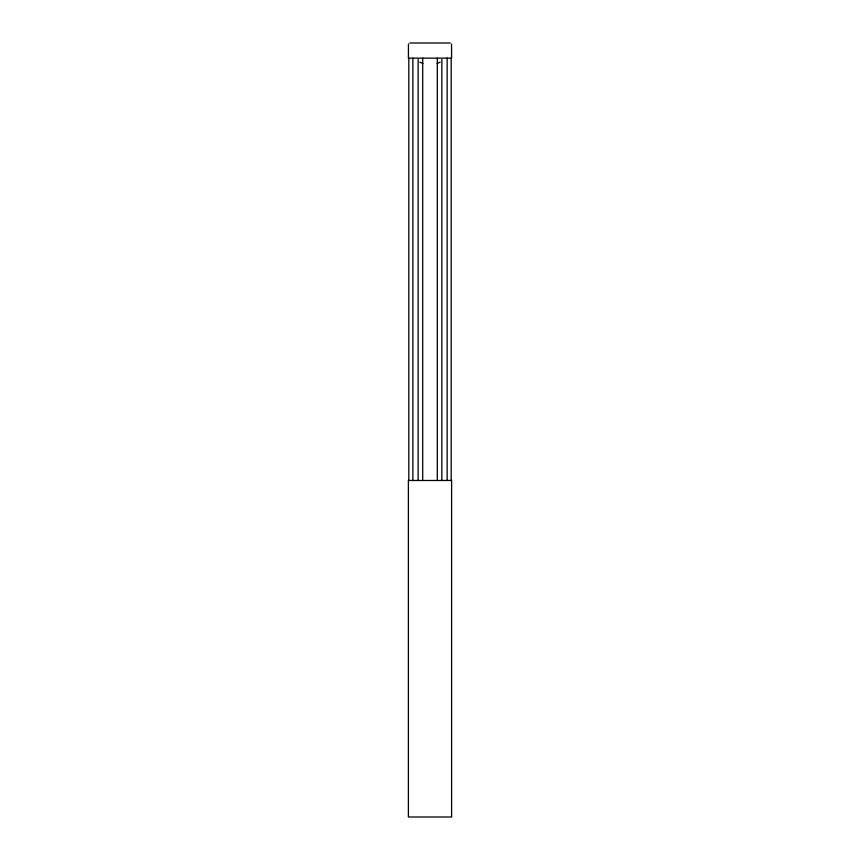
<?xml version="1.0" encoding="UTF-8"?>
<svg xmlns="http://www.w3.org/2000/svg" width="860" height="860" viewBox="0 0 860 860"><rect width="100%" height="100%" fill="white"/><g stroke="black" fill="none" stroke-linecap="round" stroke-linejoin="round"><path stroke-width="1.29" d="M408.468 44.01L408.392 58.147L451.608 58.147L451.532 44.01M437.127 63.532L440.191 62.124M409.747 43L450.253 43M419.809 62.124L422.916 63.532M451.188 58.147L451.188 480.482M447.146 58.147L447.146 480.482M441.857 59.48L441.857 480.482M437.299 58.147L437.299 480.482M422.701 58.147L422.701 480.482M418.143 59.48L418.143 480.482M412.854 58.147L412.854 480.482M408.812 58.147L408.812 480.482M451.608 480.482L408.392 480.482L408.392 817L451.608 817L451.608 480.482"/></g></svg>
